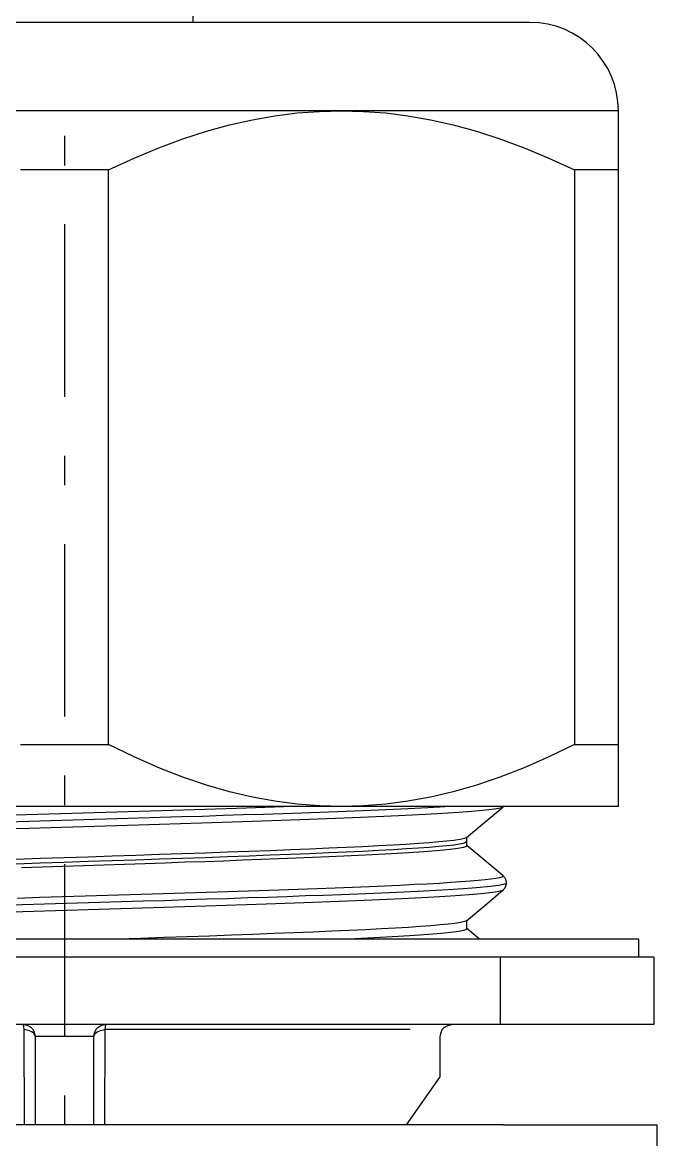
# Model space of a CAD drawing. Extents: x -194 to 239, y -574 to -265.
# Drawn here: x -141.03 to -133.7, y -430.53 to -417.62 of the extents above; entities that cross this region are included whole.
import ezdxf

# ---------------------------------------------------------------- set-up
doc = ezdxf.new("R2010")
doc.units = 0
doc.header["$LTSCALE"] = 0.5
doc.layers.get('0').update_dxf_attribs({"linetype": 'CONTINUOUS'})
doc.layers.add('1', color=7, linetype='CONTINUOUS')

msp = doc.modelspace()

# ---------------------------------------------------------------- linework, layer by layer
msp.add_line((-139.058, -417.622), (-139.058, -353.562))
at = {"layer": '1', "linetype": 'Continuous'}
for p, q in [((-140.962, -417.622), (-141.237, -417.622)), ((-140.685, -417.622), (-140.962, -417.622)), ((-140.408, -417.622), (-140.685, -417.622)), ((-140.131, -417.622), (-140.408, -417.622)), ((-139.856, -417.622), (-140.131, -417.622)), ((-139.582, -417.622), (-139.856, -417.622)), ((-139.311, -417.622), (-139.582, -417.622)), ((-139.043, -417.622), (-139.311, -417.622)), ((-138.779, -417.622), (-139.043, -417.622)), ((-138.52, -417.622), (-138.779, -417.622)), ((-138.266, -417.622), (-138.52, -417.622)), ((-138.018, -417.622), (-138.266, -417.622)), ((-137.777, -417.622), (-138.018, -417.622)), ((-137.543, -417.622), (-137.777, -417.622)), ((-137.317, -417.622), (-137.543, -417.622)), ((-137.1, -417.622), (-137.317, -417.622)), ((-136.892, -417.622), (-137.1, -417.622)), ((-136.693, -417.622), (-136.892, -417.622)), ((-136.505, -417.622), (-136.693, -417.622)), ((-136.328, -417.622), (-136.505, -417.622)), ((-136.161, -417.622), (-136.328, -417.622)), ((-136.007, -417.622), (-136.161, -417.622)), ((-135.864, -417.622), (-136.007, -417.622)), ((-135.734, -417.622), (-135.864, -417.622)), ((-135.616, -417.622), (-135.734, -417.622)), ((-135.512, -417.622), (-135.616, -417.622)), ((-135.421, -417.622), (-135.512, -417.622)), ((-135.343, -417.622), (-135.421, -417.622)), ((-135.28, -417.622), (-135.343, -417.622)), ((-135.23, -417.622), (-135.28, -417.622)), ((-135.194, -417.622), (-135.23, -417.622)), ((-135.173, -417.622), (-135.194, -417.622)), ((-135.166, -417.622), (-135.173, -417.622)), ((-140.851, -418.644), (-141.155, -418.644)), ((-140.546, -418.644), (-140.851, -418.644)), ((-140.242, -418.644), (-140.546, -418.644)), ((-139.938, -418.644), (-140.242, -418.644)), ((-139.635, -418.644), (-139.938, -418.644)), ((-139.335, -418.644), (-139.635, -418.644)), ((-139.037, -418.644), (-139.335, -418.644)), ((-138.743, -418.644), (-139.037, -418.644)), ((-138.452, -418.644), (-138.743, -418.644)), ((-138.167, -418.644), (-138.452, -418.644)), ((-137.887, -418.644), (-138.167, -418.644)), ((-138.114, -418.702), (-137.856, -418.669)), ((-137.613, -418.644), (-137.887, -418.644)), ((-137.856, -418.669), (-137.6, -418.65)), ((-137.345, -418.644), (-137.613, -418.644)), ((-137.6, -418.65), (-137.345, -418.644)), ((-137.085, -418.644), (-137.345, -418.644)), ((-137.345, -418.644), (-137.09, -418.65)), ((-137.09, -418.65), (-136.834, -418.669)), ((-136.833, -418.644), (-137.085, -418.644)), ((-136.834, -418.669), (-136.577, -418.702)), ((-136.589, -418.644), (-136.833, -418.644)), ((-136.354, -418.644), (-136.589, -418.644)), ((-136.128, -418.644), (-136.354, -418.644)), ((-135.913, -418.644), (-136.128, -418.644)), ((-135.708, -418.644), (-135.913, -418.644)), ((-135.514, -418.644), (-135.708, -418.644)), ((-135.331, -418.644), (-135.514, -418.644)), ((-135.161, -418.644), (-135.331, -418.644)), ((-135.002, -418.644), (-135.161, -418.644)), ((-134.856, -418.644), (-135.002, -418.644)), ((-134.723, -418.644), (-134.856, -418.644)), ((-134.603, -418.644), (-134.723, -418.644)), ((-134.496, -418.644), (-134.603, -418.644)), ((-134.404, -418.644), (-134.496, -418.644)), ((-134.325, -418.644), (-134.404, -418.644)), ((-134.26, -418.644), (-134.325, -418.644)), ((-134.209, -418.644), (-134.26, -418.644)), ((-134.173, -418.644), (-134.209, -418.644)), ((-134.151, -418.644), (-134.173, -418.644)), ((-134.144, -418.644), (-134.151, -418.644)), ((-134.144, -418.65), (-134.144, -418.644)), ((-134.144, -418.669), (-134.144, -418.65)), ((-134.144, -418.702), (-134.144, -418.669)), ((-138.905, -418.88), (-138.638, -418.807)), ((-138.638, -418.807), (-138.374, -418.748)), ((-138.374, -418.748), (-138.114, -418.702)), ((-136.577, -418.702), (-136.316, -418.748)), ((-136.316, -418.748), (-136.053, -418.807)), ((-136.053, -418.807), (-135.785, -418.88)), ((-134.144, -418.748), (-134.144, -418.702)), ((-134.144, -418.807), (-134.144, -418.748)), ((-134.144, -418.88), (-134.144, -418.807)), ((-140.546, -418.933), (-140.546, -419.274)), ((-139.178, -418.968), (-138.905, -418.88)), ((-135.785, -418.88), (-135.513, -418.968)), ((-134.144, -418.968), (-134.144, -418.88)), ((-139.743, -419.19), (-139.457, -419.071)), ((-139.457, -419.071), (-139.178, -418.968)), ((-135.513, -418.968), (-135.233, -419.071)), ((-135.233, -419.071), (-134.947, -419.19)), ((-134.144, -419.071), (-134.144, -418.968)), ((-134.144, -419.19), (-134.144, -419.071)), ((-140.038, -419.325), (-139.743, -419.19)), ((-134.947, -419.19), (-134.652, -419.325)), ((-134.144, -419.325), (-134.144, -419.19)), ((-140.716, -419.325), (-141.055, -419.325)), ((-140.377, -419.325), (-140.716, -419.325)), ((-140.038, -419.325), (-140.377, -419.325)), ((-140.038, -425.965), (-140.038, -419.325)), ((-134.652, -419.325), (-134.652, -425.965)), ((-134.469, -419.325), (-134.652, -419.325)), ((-134.3, -419.325), (-134.469, -419.325)), ((-134.144, -419.325), (-134.3, -419.325)), ((-134.144, -425.965), (-134.144, -419.325)), ((-140.546, -419.955), (-140.546, -421.947)), ((-140.546, -422.628), (-140.546, -422.969)), ((-140.546, -423.65), (-140.546, -425.642)), ((-141.055, -425.965), (-140.716, -425.965)), ((-140.716, -425.965), (-140.377, -425.965)), ((-140.377, -425.965), (-140.038, -425.965)), ((-139.743, -426.107), (-140.038, -425.965)), ((-134.652, -425.965), (-134.947, -426.107)), ((-134.652, -425.965), (-134.469, -425.965)), ((-134.469, -425.965), (-134.3, -425.965)), ((-134.3, -425.965), (-134.144, -425.965)), ((-134.144, -426.107), (-134.144, -425.965)), ((-139.457, -426.232), (-139.743, -426.107)), ((-134.947, -426.107), (-135.233, -426.232)), ((-134.144, -426.232), (-134.144, -426.107)), ((-139.178, -426.34), (-139.457, -426.232)), ((-135.233, -426.232), (-135.513, -426.34)), ((-134.144, -426.34), (-134.144, -426.232)), ((-140.546, -426.323), (-140.546, -426.663)), ((-138.905, -426.432), (-139.178, -426.34)), ((-138.638, -426.509), (-138.905, -426.432)), ((-135.785, -426.432), (-136.053, -426.509)), ((-135.513, -426.34), (-135.785, -426.432)), ((-134.144, -426.432), (-134.144, -426.34)), ((-134.144, -426.509), (-134.144, -426.432)), ((-138.374, -426.571), (-138.638, -426.509)), ((-136.053, -426.509), (-136.316, -426.571)), ((-134.144, -426.571), (-134.144, -426.509)), ((-140.851, -426.68), (-141.155, -426.68)), ((-140.546, -426.68), (-140.851, -426.68)), ((-140.242, -426.68), (-140.546, -426.68)), ((-139.938, -426.68), (-140.242, -426.68)), ((-139.635, -426.68), (-139.938, -426.68)), ((-139.335, -426.68), (-139.635, -426.68)), ((-139.037, -426.68), (-139.335, -426.68)), ((-138.743, -426.68), (-139.037, -426.68)), ((-138.452, -426.68), (-138.743, -426.68)), ((-138.228, -426.691), (-138.558, -426.702)), ((-138.167, -426.68), (-138.452, -426.68)), ((-138.114, -426.619), (-138.374, -426.571)), ((-137.909, -426.68), (-138.228, -426.691)), ((-137.887, -426.68), (-138.167, -426.68)), ((-137.856, -426.653), (-138.114, -426.619)), ((-137.613, -426.68), (-137.887, -426.68)), ((-137.6, -426.674), (-137.856, -426.653)), ((-137.345, -426.68), (-137.613, -426.68)), ((-137.345, -426.68), (-137.6, -426.674)), ((-137.09, -426.674), (-137.345, -426.68)), ((-137.085, -426.68), (-137.345, -426.68)), ((-136.834, -426.653), (-137.09, -426.674)), ((-136.833, -426.68), (-137.085, -426.68)), ((-136.577, -426.619), (-136.834, -426.653)), ((-136.589, -426.68), (-136.833, -426.68)), ((-136.354, -426.68), (-136.589, -426.68)), ((-136.316, -426.571), (-136.577, -426.619)), ((-136.128, -426.68), (-136.354, -426.68)), ((-136.208, -426.687), (-136.348, -426.695)), ((-136.093, -426.68), (-136.208, -426.687)), ((-135.913, -426.68), (-136.128, -426.68)), ((-135.708, -426.68), (-135.913, -426.68)), ((-135.514, -426.68), (-135.708, -426.68)), ((-135.688, -426.862), (-135.478, -426.686)), ((-135.331, -426.68), (-135.514, -426.68)), ((-135.478, -426.686), (-135.495, -426.694)), ((-135.478, -426.686), (-135.472, -426.681)), ((-135.161, -426.68), (-135.331, -426.68)), ((-135.002, -426.68), (-135.161, -426.68)), ((-134.856, -426.68), (-135.002, -426.68)), ((-134.723, -426.68), (-134.856, -426.68)), ((-134.603, -426.68), (-134.723, -426.68)), ((-134.496, -426.68), (-134.603, -426.68)), ((-134.404, -426.68), (-134.496, -426.68)), ((-134.325, -426.68), (-134.404, -426.68)), ((-134.26, -426.68), (-134.325, -426.68)), ((-134.209, -426.68), (-134.26, -426.68)), ((-134.173, -426.68), (-134.209, -426.68)), ((-134.151, -426.68), (-134.173, -426.68)), ((-134.144, -426.68), (-134.151, -426.68)), ((-134.144, -426.619), (-134.144, -426.571)), ((-134.144, -426.653), (-134.144, -426.619)), ((-134.144, -426.674), (-134.144, -426.653)), ((-134.144, -426.68), (-134.144, -426.674)), ((-140.853, -426.773), (-141.113, -426.781)), ((-140.592, -426.765), (-140.853, -426.773)), ((-140.331, -426.757), (-140.592, -426.765)), ((-140.07, -426.75), (-140.331, -426.757)), ((-139.811, -426.742), (-140.07, -426.75)), ((-139.691, -426.816), (-139.943, -426.824)), ((-139.554, -426.734), (-139.811, -426.742)), ((-139.442, -426.809), (-139.691, -426.816)), ((-139.3, -426.726), (-139.554, -426.734)), ((-139.195, -426.801), (-139.442, -426.809)), ((-139.048, -426.718), (-139.3, -426.726)), ((-138.951, -426.794), (-139.195, -426.801)), ((-138.801, -426.71), (-139.048, -426.718)), ((-138.712, -426.786), (-138.951, -426.794)), ((-138.558, -426.702), (-138.801, -426.71)), ((-138.477, -426.778), (-138.712, -426.786)), ((-138.247, -426.771), (-138.477, -426.778)), ((-138.023, -426.763), (-138.247, -426.771)), ((-137.805, -426.756), (-138.023, -426.763)), ((-137.594, -426.748), (-137.805, -426.756)), ((-137.413, -426.819), (-137.615, -426.826)), ((-137.39, -426.74), (-137.594, -426.748)), ((-137.218, -426.811), (-137.413, -426.819)), ((-137.194, -426.733), (-137.39, -426.74)), ((-137.032, -426.803), (-137.218, -426.811)), ((-137.006, -426.725), (-137.194, -426.733)), ((-136.854, -426.796), (-137.032, -426.803)), ((-136.828, -426.718), (-137.006, -426.725)), ((-136.686, -426.788), (-136.854, -426.796)), ((-136.658, -426.71), (-136.828, -426.718)), ((-136.527, -426.781), (-136.686, -426.788)), ((-136.498, -426.702), (-136.658, -426.71)), ((-136.378, -426.773), (-136.527, -426.781)), ((-136.348, -426.695), (-136.498, -426.702)), ((-136.239, -426.765), (-136.378, -426.773)), ((-136.111, -426.758), (-136.239, -426.765)), ((-135.994, -426.75), (-136.111, -426.758)), ((-135.889, -426.743), (-135.994, -426.75)), ((-135.795, -426.735), (-135.889, -426.743)), ((-135.712, -426.727), (-135.795, -426.735)), ((-135.642, -426.72), (-135.712, -426.727)), ((-135.577, -426.711), (-135.642, -426.72)), ((-135.529, -426.703), (-135.577, -426.711)), ((-135.495, -426.694), (-135.529, -426.703)), ((-140.958, -426.855), (-141.211, -426.862)), ((-140.955, -426.933), (-141.206, -426.94)), ((-140.704, -426.847), (-140.958, -426.855)), ((-140.703, -426.925), (-140.955, -426.933)), ((-140.45, -426.839), (-140.704, -426.847)), ((-140.451, -426.918), (-140.703, -426.925)), ((-140.198, -426.91), (-140.451, -426.918)), ((-140.196, -426.832), (-140.45, -426.839)), ((-139.947, -426.902), (-140.198, -426.91)), ((-139.943, -426.824), (-140.196, -426.832)), ((-139.697, -426.895), (-139.947, -426.902)), ((-139.449, -426.887), (-139.697, -426.895)), ((-139.204, -426.88), (-139.449, -426.887)), ((-138.963, -426.872), (-139.204, -426.88)), ((-138.725, -426.864), (-138.963, -426.872)), ((-138.491, -426.857), (-138.725, -426.864)), ((-138.263, -426.849), (-138.491, -426.857)), ((-138.041, -426.841), (-138.263, -426.849)), ((-137.824, -426.834), (-138.041, -426.841)), ((-137.615, -426.826), (-137.824, -426.834)), ((-135.898, -427.039), (-135.688, -426.862)), ((-136.048, -427.072), (-136.127, -427.081)), ((-135.974, -427.061), (-136.048, -427.072)), ((-135.924, -427.05), (-135.974, -427.061)), ((-135.898, -427.039), (-135.924, -427.05)), ((-135.895, -427.082), (-135.895, -427.036)), ((-138.411, -427.2), (-138.662, -427.209)), ((-138.168, -427.191), (-138.411, -427.2)), ((-137.934, -427.182), (-138.168, -427.191)), ((-137.709, -427.172), (-137.934, -427.182)), ((-137.493, -427.163), (-137.709, -427.172)), ((-137.289, -427.154), (-137.493, -427.163)), ((-137.493, -427.213), (-137.289, -427.204)), ((-137.097, -427.145), (-137.289, -427.154)), ((-137.289, -427.204), (-137.097, -427.195)), ((-136.917, -427.136), (-137.097, -427.145)), ((-137.097, -427.195), (-136.917, -427.186)), ((-136.749, -427.127), (-136.917, -427.136)), ((-136.917, -427.186), (-136.749, -427.176)), ((-136.596, -427.118), (-136.749, -427.127)), ((-136.749, -427.176), (-136.596, -427.167)), ((-136.456, -427.109), (-136.596, -427.118)), ((-136.596, -427.167), (-136.456, -427.158)), ((-136.452, -427.207), (-136.571, -427.215)), ((-136.331, -427.099), (-136.456, -427.109)), ((-136.456, -427.158), (-136.331, -427.149)), ((-136.344, -427.2), (-136.452, -427.207)), ((-136.247, -427.192), (-136.344, -427.2)), ((-136.221, -427.09), (-136.331, -427.099)), ((-136.331, -427.149), (-136.221, -427.14)), ((-136.161, -427.184), (-136.247, -427.192)), ((-136.127, -427.081), (-136.221, -427.09)), ((-136.221, -427.14), (-136.127, -427.131)), ((-136.087, -427.176), (-136.161, -427.184)), ((-136.127, -427.131), (-136.048, -427.122)), ((-136.025, -427.168), (-136.087, -427.176)), ((-136.048, -427.122), (-135.981, -427.112)), ((-135.975, -427.16), (-136.025, -427.168)), ((-135.981, -427.112), (-135.933, -427.102)), ((-135.936, -427.152), (-135.975, -427.16)), ((-135.905, -427.142), (-135.936, -427.152)), ((-135.933, -427.102), (-135.904, -427.092)), ((-135.895, -427.132), (-135.905, -427.142)), ((-135.904, -427.092), (-135.895, -427.082)), ((-135.895, -427.107), (-135.895, -427.082)), ((-135.895, -427.132), (-135.895, -427.107)), ((-135.478, -427.479), (-135.895, -427.129)), ((-140.829, -427.282), (-141.106, -427.291)), ((-141.106, -427.341), (-140.829, -427.332)), ((-140.551, -427.273), (-140.829, -427.282)), ((-140.829, -427.332), (-140.551, -427.323)), ((-140.273, -427.264), (-140.551, -427.273)), ((-140.551, -427.323), (-140.273, -427.313)), ((-139.997, -427.255), (-140.273, -427.264)), ((-140.273, -427.313), (-139.997, -427.304)), ((-139.722, -427.246), (-139.997, -427.255)), ((-139.997, -427.304), (-139.722, -427.295)), ((-139.45, -427.236), (-139.722, -427.246)), ((-139.722, -427.295), (-139.45, -427.286)), ((-139.383, -427.333), (-139.616, -427.341)), ((-139.182, -427.227), (-139.45, -427.236)), ((-139.45, -427.286), (-139.182, -427.277)), ((-139.153, -427.325), (-139.383, -427.333)), ((-138.919, -427.218), (-139.182, -427.227)), ((-139.182, -427.277), (-138.919, -427.268)), ((-138.926, -427.318), (-139.153, -427.325)), ((-138.704, -427.31), (-138.926, -427.318)), ((-138.662, -427.209), (-138.919, -427.218)), ((-138.919, -427.268), (-138.662, -427.259)), ((-138.487, -427.302), (-138.704, -427.31)), ((-138.662, -427.259), (-138.411, -427.249)), ((-138.275, -427.294), (-138.487, -427.302)), ((-138.411, -427.249), (-138.168, -427.24)), ((-138.069, -427.286), (-138.275, -427.294)), ((-138.168, -427.24), (-137.934, -427.231)), ((-137.87, -427.278), (-138.069, -427.286)), ((-137.934, -427.231), (-137.709, -427.222)), ((-137.678, -427.27), (-137.87, -427.278)), ((-137.709, -427.222), (-137.493, -427.213)), ((-137.493, -427.263), (-137.678, -427.27)), ((-137.316, -427.255), (-137.493, -427.263)), ((-137.148, -427.247), (-137.316, -427.255)), ((-136.99, -427.239), (-137.148, -427.247)), ((-136.84, -427.231), (-136.99, -427.239)), ((-136.7, -427.223), (-136.84, -427.231)), ((-136.571, -427.215), (-136.7, -427.223)), ((-140.806, -427.381), (-141.045, -427.388)), ((-140.567, -427.373), (-140.806, -427.381)), ((-140.328, -427.365), (-140.567, -427.373)), ((-140.546, -427.345), (-140.546, -429.337)), ((-140.089, -427.357), (-140.328, -427.365)), ((-139.852, -427.349), (-140.089, -427.357)), ((-139.616, -427.341), (-139.852, -427.349)), ((-136.669, -427.591), (-136.842, -427.599)), ((-136.506, -427.583), (-136.669, -427.591)), ((-136.353, -427.576), (-136.506, -427.583)), ((-136.212, -427.568), (-136.353, -427.576)), ((-136.082, -427.56), (-136.212, -427.568)), ((-135.964, -427.552), (-136.082, -427.56)), ((-135.859, -427.544), (-135.964, -427.552)), ((-135.765, -427.536), (-135.859, -427.544)), ((-135.685, -427.528), (-135.765, -427.536)), ((-135.617, -427.52), (-135.685, -427.528)), ((-135.562, -427.513), (-135.617, -427.52)), ((-135.526, -427.591), (-135.593, -427.6)), ((-135.52, -427.505), (-135.562, -427.513)), ((-135.477, -427.581), (-135.526, -427.591)), ((-135.49, -427.496), (-135.52, -427.505)), ((-135.476, -427.487), (-135.49, -427.496)), ((-135.478, -427.479), (-135.476, -427.487)), ((-135.471, -427.485), (-135.478, -427.479)), ((-135.448, -427.572), (-135.477, -427.581)), ((-135.464, -427.492), (-135.471, -427.485)), ((-135.459, -427.5), (-135.464, -427.492)), ((-135.454, -427.507), (-135.459, -427.5)), ((-135.45, -427.515), (-135.454, -427.507)), ((-135.446, -427.522), (-135.45, -427.515)), ((-135.438, -427.562), (-135.448, -427.572)), ((-135.444, -427.529), (-135.446, -427.522)), ((-135.441, -427.537), (-135.444, -427.529)), ((-135.444, -427.597), (-135.443, -427.595)), ((-135.443, -427.593), (-135.442, -427.59)), ((-135.443, -427.595), (-135.443, -427.593)), ((-135.442, -427.59), (-135.441, -427.588)), ((-135.44, -427.543), (-135.441, -427.537)), ((-135.441, -427.588), (-135.44, -427.584)), ((-135.439, -427.55), (-135.44, -427.543)), ((-135.44, -427.581), (-135.439, -427.577)), ((-135.44, -427.584), (-135.44, -427.581)), ((-135.438, -427.556), (-135.439, -427.55)), ((-135.439, -427.572), (-135.438, -427.567)), ((-135.439, -427.577), (-135.439, -427.572)), ((-135.438, -427.562), (-135.438, -427.556)), ((-135.438, -427.567), (-135.438, -427.562)), ((-140.308, -427.717), (-140.569, -427.725)), ((-140.048, -427.709), (-140.308, -427.717)), ((-139.789, -427.701), (-140.048, -427.709)), ((-139.532, -427.693), (-139.789, -427.701)), ((-139.278, -427.686), (-139.532, -427.693)), ((-139.027, -427.678), (-139.278, -427.686)), ((-138.78, -427.67), (-139.027, -427.678)), ((-138.538, -427.662), (-138.78, -427.67)), ((-138.301, -427.654), (-138.538, -427.662)), ((-138.07, -427.646), (-138.301, -427.654)), ((-137.977, -427.722), (-138.2, -427.73)), ((-137.845, -427.638), (-138.07, -427.646)), ((-137.761, -427.714), (-137.977, -427.722)), ((-137.628, -427.631), (-137.845, -427.638)), ((-137.551, -427.707), (-137.761, -427.714)), ((-137.419, -427.623), (-137.628, -427.631)), ((-137.349, -427.699), (-137.551, -427.707)), ((-137.217, -427.615), (-137.419, -427.623)), ((-137.154, -427.692), (-137.349, -427.699)), ((-137.025, -427.607), (-137.217, -427.615)), ((-136.969, -427.684), (-137.154, -427.692)), ((-136.842, -427.599), (-137.025, -427.607)), ((-136.792, -427.676), (-136.969, -427.684)), ((-136.624, -427.669), (-136.792, -427.676)), ((-136.466, -427.661), (-136.624, -427.669)), ((-136.318, -427.654), (-136.466, -427.661)), ((-136.212, -427.724), (-136.348, -427.732)), ((-136.181, -427.646), (-136.318, -427.654)), ((-136.086, -427.717), (-136.212, -427.724)), ((-136.054, -427.638), (-136.181, -427.646)), ((-135.972, -427.709), (-136.086, -427.717)), ((-135.939, -427.631), (-136.054, -427.638)), ((-135.868, -427.701), (-135.972, -427.709)), ((-135.835, -427.623), (-135.939, -427.631)), ((-135.777, -427.694), (-135.868, -427.701)), ((-135.742, -427.615), (-135.835, -427.623)), ((-135.697, -427.686), (-135.777, -427.694)), ((-135.662, -427.608), (-135.742, -427.615)), ((-135.629, -427.678), (-135.697, -427.686)), ((-135.688, -427.823), (-135.478, -427.646)), ((-135.593, -427.6), (-135.662, -427.608)), ((-135.57, -427.67), (-135.629, -427.678)), ((-135.525, -427.662), (-135.57, -427.67)), ((-135.494, -427.654), (-135.525, -427.662)), ((-135.478, -427.646), (-135.494, -427.654)), ((-135.478, -427.646), (-135.472, -427.641)), ((-135.472, -427.641), (-135.467, -427.636)), ((-135.467, -427.636), (-135.463, -427.631)), ((-135.463, -427.631), (-135.458, -427.625)), ((-135.458, -427.625), (-135.455, -427.62)), ((-135.455, -427.62), (-135.452, -427.614)), ((-135.452, -427.614), (-135.45, -427.61)), ((-135.45, -427.61), (-135.448, -427.606)), ((-135.448, -427.606), (-135.446, -427.603)), ((-135.446, -427.603), (-135.445, -427.599)), ((-135.445, -427.599), (-135.444, -427.598)), ((-135.444, -427.598), (-135.444, -427.597)), ((-140.906, -427.813), (-141.159, -427.821)), ((-140.83, -427.733), (-141.09, -427.741)), ((-140.652, -427.806), (-140.906, -427.813)), ((-140.569, -427.725), (-140.83, -427.733)), ((-140.397, -427.798), (-140.652, -427.806)), ((-140.143, -427.79), (-140.397, -427.798)), ((-139.89, -427.783), (-140.143, -427.79)), ((-139.646, -427.854), (-139.895, -427.861)), ((-139.639, -427.775), (-139.89, -427.783)), ((-139.398, -427.846), (-139.646, -427.854)), ((-139.39, -427.768), (-139.639, -427.775)), ((-139.154, -427.838), (-139.398, -427.846)), ((-139.144, -427.76), (-139.39, -427.768)), ((-138.913, -427.831), (-139.154, -427.838)), ((-138.901, -427.752), (-139.144, -427.76)), ((-138.676, -427.823), (-138.913, -427.831)), ((-138.663, -427.745), (-138.901, -427.752)), ((-138.444, -427.815), (-138.676, -427.823)), ((-138.429, -427.737), (-138.663, -427.745)), ((-138.217, -427.808), (-138.444, -427.815)), ((-138.2, -427.73), (-138.429, -427.737)), ((-137.996, -427.8), (-138.217, -427.808)), ((-137.781, -427.793), (-137.996, -427.8)), ((-137.572, -427.785), (-137.781, -427.793)), ((-137.372, -427.777), (-137.572, -427.785)), ((-137.179, -427.77), (-137.372, -427.777)), ((-136.994, -427.762), (-137.179, -427.77)), ((-136.818, -427.755), (-136.994, -427.762)), ((-136.652, -427.747), (-136.818, -427.755)), ((-136.495, -427.739), (-136.652, -427.747)), ((-136.348, -427.732), (-136.495, -427.739)), ((-135.898, -427.999), (-135.688, -427.823)), ((-140.903, -427.892), (-141.154, -427.899)), ((-140.651, -427.884), (-140.903, -427.892)), ((-140.398, -427.876), (-140.651, -427.884)), ((-140.146, -427.869), (-140.398, -427.876)), ((-139.895, -427.861), (-140.146, -427.869)), ((-137.065, -428.104), (-137.255, -428.113)), ((-136.887, -428.095), (-137.065, -428.104)), ((-136.722, -428.086), (-136.887, -428.095)), ((-136.571, -428.076), (-136.722, -428.086)), ((-136.434, -428.067), (-136.571, -428.076)), ((-136.311, -428.058), (-136.434, -428.067)), ((-136.204, -428.049), (-136.311, -428.058)), ((-136.112, -428.04), (-136.204, -428.049)), ((-136.036, -428.031), (-136.112, -428.04)), ((-135.968, -428.02), (-136.036, -428.031)), ((-135.922, -428.01), (-135.968, -428.02)), ((-135.909, -428.104), (-135.934, -428.112)), ((-135.898, -427.999), (-135.922, -428.01)), ((-135.896, -428.096), (-135.909, -428.104)), ((-135.895, -428.092), (-135.896, -428.096)), ((-135.895, -428.043), (-135.895, -427.996)), ((-135.895, -428.067), (-135.895, -428.043)), ((-135.895, -428.092), (-135.895, -428.067)), ((-135.748, -428.212), (-135.895, -428.089)), ((-140.948, -428.213), (-141.251, -428.213)), ((-140.645, -428.213), (-140.948, -428.213)), ((-140.341, -428.213), (-140.645, -428.213)), ((-140.037, -428.213), (-140.341, -428.213)), ((-139.735, -428.213), (-140.037, -428.213)), ((-139.663, -428.204), (-139.934, -428.213)), ((-139.434, -428.213), (-139.735, -428.213)), ((-139.394, -428.195), (-139.663, -428.204)), ((-139.136, -428.213), (-139.434, -428.213)), ((-139.13, -428.186), (-139.394, -428.195)), ((-138.841, -428.213), (-139.136, -428.213)), ((-138.871, -428.177), (-139.13, -428.186)), ((-138.618, -428.168), (-138.871, -428.177)), ((-138.549, -428.213), (-138.841, -428.213)), ((-138.369, -428.159), (-138.618, -428.168)), ((-138.261, -428.213), (-138.549, -428.213)), ((-138.127, -428.149), (-138.369, -428.159)), ((-137.978, -428.213), (-138.261, -428.213)), ((-137.894, -428.14), (-138.127, -428.149)), ((-137.701, -428.213), (-137.978, -428.213)), ((-137.671, -428.131), (-137.894, -428.14)), ((-137.429, -428.213), (-137.701, -428.213)), ((-137.457, -428.122), (-137.671, -428.131)), ((-137.255, -428.113), (-137.457, -428.122)), ((-137.164, -428.213), (-137.429, -428.213)), ((-137.115, -428.206), (-137.27, -428.213)), ((-136.906, -428.213), (-137.164, -428.213)), ((-136.967, -428.198), (-137.115, -428.206)), ((-136.827, -428.191), (-136.967, -428.198)), ((-136.656, -428.213), (-136.906, -428.213)), ((-136.689, -428.183), (-136.827, -428.191)), ((-136.56, -428.175), (-136.689, -428.183)), ((-136.414, -428.213), (-136.656, -428.213)), ((-136.442, -428.167), (-136.56, -428.175)), ((-136.335, -428.159), (-136.442, -428.167)), ((-136.181, -428.213), (-136.414, -428.213)), ((-136.239, -428.151), (-136.335, -428.159)), ((-136.154, -428.144), (-136.239, -428.151)), ((-135.956, -428.213), (-136.181, -428.213)), ((-136.081, -428.136), (-136.154, -428.144)), ((-136.02, -428.128), (-136.081, -428.136)), ((-135.971, -428.12), (-136.02, -428.128)), ((-135.934, -428.112), (-135.971, -428.12)), ((-135.742, -428.213), (-135.956, -428.213)), ((-135.537, -428.213), (-135.742, -428.213)), ((-135.343, -428.213), (-135.537, -428.213)), ((-135.159, -428.213), (-135.343, -428.213)), ((-134.987, -428.213), (-135.159, -428.213)), ((-134.827, -428.213), (-134.987, -428.213)), ((-134.679, -428.213), (-134.827, -428.213)), ((-134.543, -428.213), (-134.679, -428.213)), ((-134.419, -428.213), (-134.543, -428.213)), ((-134.308, -428.213), (-134.419, -428.213)), ((-134.202, -428.213), (-134.308, -428.213)), ((-134.112, -428.213), (-134.202, -428.213)), ((-134.038, -428.213), (-134.112, -428.213)), ((-133.98, -428.213), (-134.038, -428.213)), ((-133.939, -428.213), (-133.98, -428.213)), ((-133.914, -428.213), (-133.939, -428.213)), ((-133.906, -428.213), (-133.914, -428.213)), ((-133.906, -428.417), (-133.906, -428.213)), ((-145.586, -428.417), (-135.506, -428.417)), ((-135.506, -429.2), (-135.506, -428.417)), ((-135.506, -428.417), (-135.343, -428.417)), ((-135.343, -428.417), (-135.181, -428.417)), ((-135.181, -428.417), (-135.022, -428.417)), ((-135.022, -428.417), (-134.867, -428.417)), ((-134.867, -428.417), (-134.717, -428.417)), ((-134.717, -428.417), (-134.574, -428.417)), ((-134.574, -428.417), (-134.439, -428.417)), ((-134.439, -428.417), (-134.313, -428.417)), ((-134.313, -428.417), (-134.198, -428.417)), ((-134.198, -428.417), (-134.093, -428.417)), ((-134.093, -428.417), (-134.001, -428.417)), ((-134.001, -428.417), (-133.921, -428.417)), ((-133.921, -428.417), (-133.855, -428.417)), ((-133.855, -428.417), (-133.803, -428.417)), ((-133.803, -428.417), (-133.766, -428.417)), ((-133.766, -428.417), (-133.743, -428.417)), ((-133.743, -428.417), (-133.736, -428.417)), ((-133.736, -428.417), (-133.736, -429.2)), ((-135.506, -429.2), (-145.586, -429.2)), ((-141.019, -429.207), (-141.023, -429.2)), ((-141.023, -429.2), (-141.002, -429.203)), ((-141.015, -429.227), (-141.019, -429.207)), ((-141.012, -429.258), (-141.015, -429.227)), ((-140.964, -429.266), (-141.012, -429.258)), ((-141.01, -430.358), (-141.012, -429.258)), ((-141.002, -429.203), (-140.981, -429.208)), ((-140.981, -429.208), (-140.957, -429.217)), ((-140.923, -429.283), (-140.964, -429.266)), ((-140.957, -429.217), (-140.934, -429.231)), ((-140.934, -429.231), (-140.915, -429.25)), ((-140.915, -429.25), (-140.9, -429.275)), ((-140.194, -429.278), (-140.179, -429.251)), ((-140.179, -429.251), (-140.159, -429.231)), ((-140.17, -429.283), (-140.129, -429.266)), ((-140.159, -429.231), (-140.137, -429.217)), ((-140.137, -429.217), (-140.114, -429.208)), ((-140.129, -429.266), (-140.081, -429.258)), ((-140.114, -429.208), (-140.092, -429.203)), ((-140.092, -429.203), (-140.07, -429.2)), ((-140.081, -429.258), (-140.083, -430.358)), ((-140.078, -429.227), (-140.081, -429.258)), ((-139.815, -429.258), (-140.081, -429.258)), ((-140.074, -429.207), (-140.078, -429.227)), ((-140.07, -429.2), (-140.074, -429.207)), ((-139.551, -429.258), (-139.815, -429.258)), ((-139.29, -429.258), (-139.551, -429.258)), ((-139.034, -429.258), (-139.29, -429.258)), ((-138.782, -429.258), (-139.034, -429.258)), ((-138.536, -429.258), (-138.782, -429.258)), ((-138.297, -429.258), (-138.536, -429.258)), ((-138.065, -429.258), (-138.297, -429.258)), ((-137.84, -429.258), (-138.065, -429.258)), ((-137.625, -429.258), (-137.84, -429.258)), ((-137.419, -429.258), (-137.625, -429.258)), ((-137.223, -429.258), (-137.419, -429.258)), ((-137.038, -429.258), (-137.223, -429.258)), ((-136.864, -429.258), (-137.038, -429.258)), ((-136.701, -429.258), (-136.864, -429.258)), ((-136.552, -429.258), (-136.701, -429.258)), ((-136.187, -429.275), (-136.185, -429.27)), ((-136.185, -429.27), (-136.184, -429.267)), ((-136.184, -429.267), (-136.183, -429.264)), ((-136.183, -429.264), (-136.182, -429.263)), ((-136.182, -429.261), (-136.181, -429.26)), ((-136.182, -429.263), (-136.182, -429.261)), ((-136.181, -429.26), (-136.18, -429.258)), ((-136.18, -429.258), (-136.157, -429.234)), ((-136.157, -429.234), (-136.131, -429.216)), ((-136.131, -429.216), (-136.101, -429.205)), ((-136.101, -429.205), (-136.068, -429.2)), ((-135.343, -429.2), (-135.506, -429.2)), ((-135.181, -429.2), (-135.343, -429.2)), ((-135.022, -429.2), (-135.181, -429.2)), ((-134.867, -429.2), (-135.022, -429.2)), ((-134.717, -429.2), (-134.867, -429.2)), ((-134.574, -429.2), (-134.717, -429.2)), ((-134.439, -429.2), (-134.574, -429.2)), ((-134.313, -429.2), (-134.439, -429.2)), ((-134.198, -429.2), (-134.313, -429.2)), ((-134.093, -429.2), (-134.198, -429.2)), ((-134.001, -429.2), (-134.093, -429.2)), ((-133.921, -429.2), (-134.001, -429.2)), ((-133.855, -429.2), (-133.921, -429.2)), ((-133.803, -429.2), (-133.855, -429.2)), ((-133.766, -429.2), (-133.803, -429.2)), ((-133.743, -429.2), (-133.766, -429.2)), ((-133.736, -429.2), (-133.743, -429.2)), ((-140.896, -429.308), (-140.923, -429.283)), ((-140.9, -429.275), (-140.892, -429.304)), ((-140.887, -429.337), (-140.896, -429.308)), ((-140.892, -429.304), (-140.887, -429.337)), ((-140.206, -429.337), (-140.887, -429.337)), ((-140.887, -429.337), (-140.887, -430.358)), ((-140.206, -429.337), (-140.202, -429.306)), ((-140.206, -429.337), (-140.197, -429.308)), ((-140.206, -430.358), (-140.206, -429.337)), ((-140.202, -429.306), (-140.194, -429.278)), ((-140.197, -429.308), (-140.17, -429.283)), ((-136.205, -429.337), (-136.202, -429.32)), ((-136.204, -429.448), (-136.204, -429.337)), ((-136.202, -429.32), (-136.196, -429.301)), ((-136.196, -429.301), (-136.192, -429.29)), ((-136.192, -429.29), (-136.189, -429.28)), ((-136.189, -429.28), (-136.187, -429.275)), ((-136.204, -429.543), (-136.204, -429.448)), ((-136.204, -429.623), (-136.204, -429.543)), ((-136.204, -429.688), (-136.204, -429.623)), ((-136.204, -429.739), (-136.204, -429.688)), ((-136.204, -429.776), (-136.204, -429.739)), ((-136.204, -429.797), (-136.204, -429.776)), ((-136.595, -430.358), (-136.204, -429.804)), ((-136.204, -429.805), (-136.204, -429.797)), ((-140.546, -430.018), (-140.546, -430.358)), ((-135.472, -430.358), (-145.62, -430.358)), ((-135.472, -430.358), (-135.309, -430.358)), ((-135.309, -430.358), (-135.147, -430.358)), ((-135.147, -430.358), (-134.988, -430.358)), ((-134.988, -430.358), (-134.833, -430.358)), ((-134.833, -430.358), (-134.683, -430.358)), ((-134.683, -430.358), (-134.54, -430.358)), ((-134.54, -430.358), (-134.405, -430.358)), ((-134.405, -430.358), (-134.279, -430.358)), ((-134.279, -430.358), (-134.164, -430.358)), ((-134.164, -430.358), (-134.059, -430.358)), ((-134.059, -430.358), (-133.967, -430.358)), ((-133.967, -430.358), (-133.887, -430.358)), ((-133.887, -430.358), (-133.821, -430.358)), ((-133.821, -430.358), (-133.769, -430.358)), ((-133.769, -430.358), (-133.732, -430.358)), ((-133.732, -430.358), (-133.709, -430.358)), ((-133.709, -430.358), (-133.701, -430.358)), ((-133.701, -430.358), (-133.701, -431.72))]:
    msp.add_line(p, q, dxfattribs=at)
msp.add_arc((-135.166, -418.644), 1.022, 0, 90, dxfattribs=at)

doc.saveas('drawing.dxf')
